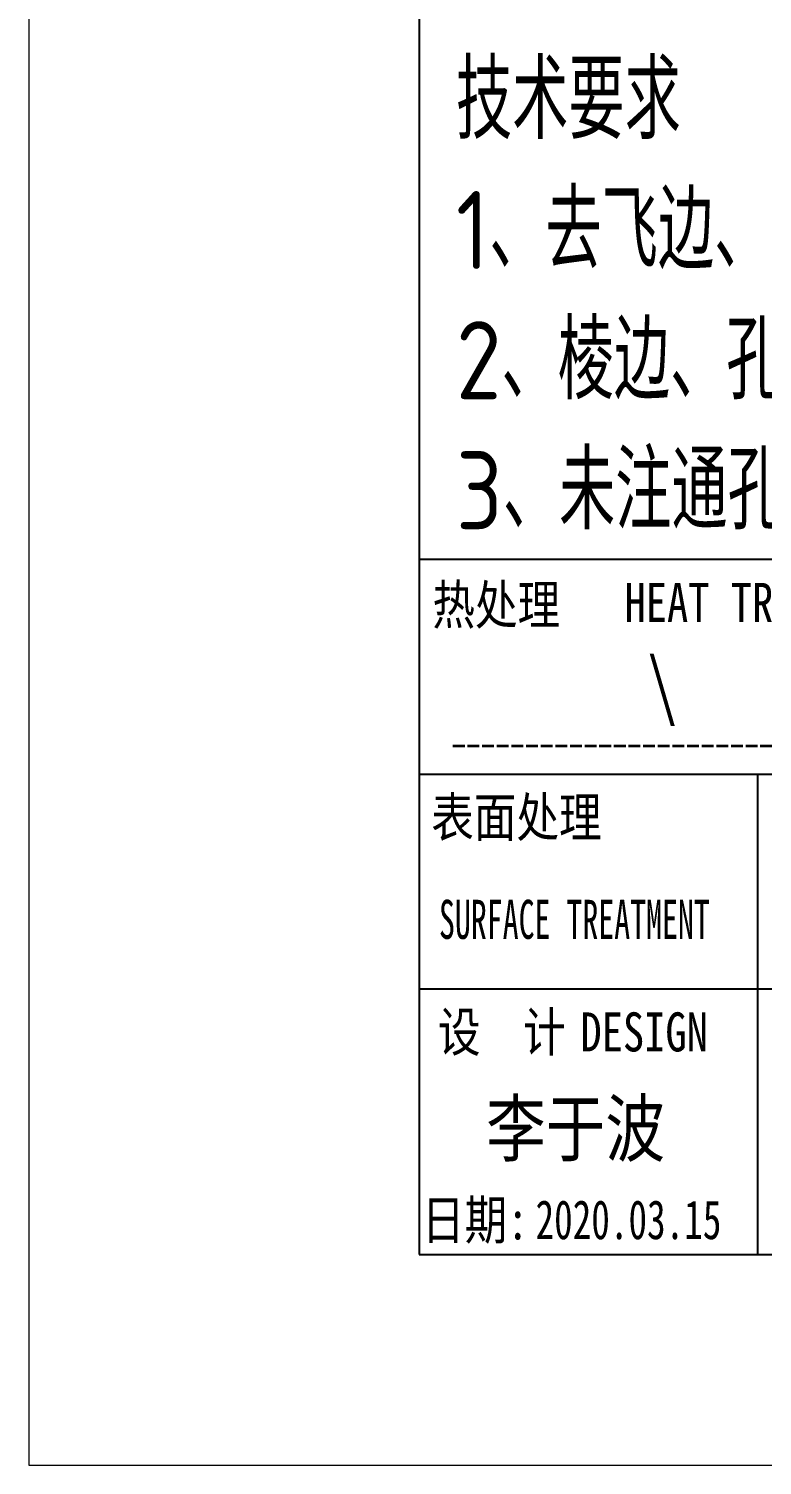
# Model space of a CAD drawing. Header units: millimetres. Extents: x 1333 to 190452, y -42879 to -5704.
# Drawn here: x 185078.9 to 185172.9, y -22831 to -22647 of the extents above; entities that cross this region are included whole.
import ezdxf
from ezdxf.enums import TextEntityAlignment as Align

# ---------------------------------------------------------------- set-up
doc = ezdxf.new("R2010")
doc.units = ezdxf.units.MM
doc.header["$LTSCALE"] = 0.5
doc.linetypes.add('AM_ISO02W050x2', pattern=[3.75, 3, -0.75])
doc.layers.add('图\\M+19E79\\M+195B6\\M+18E9A', color=7, linetype='Continuous')
for name, color, linetype, lineweight in [('图框', 7, 'Continuous', 18), ('标注线', 3, 'Continuous', 18), ('热处理', 7, 'Continuous', 20), ('粗虚线', 6, 'AM_ISO02W050x2', 35)]:
    doc.layers.add(name, color=color, linetype=linetype, lineweight=lineweight)
doc.layers.add('打印-禁用', color=7, linetype='Continuous', lineweight=15, plot=False)
doc.styles.add('国标', font='simfang.ttf', dxfattribs={"width": 0.8})
doc.styles.add('机械长仿宋', font='gbenor.shx', dxfattribs={"height": 1, "bigfont": 'gbcbig.shx'})

# ---------------------------------------------------------------- blocks, each defined once
blk = doc.blocks.new('GZDEH零件A4图框V01版')
at = {"layer": '图\\M+19E79\\M+195B6\\M+18E9A', "linetype": 'Continuous'}
for p, q in [((25, 292), (25, 13.5)), ((25, 13.5), (205, 13.5))]:
    blk.add_line(p, q, dxfattribs=at)
at = {"layer": '图\\M+19E79\\M+195B6\\M+18E9A', "color": 9}
for p, q in [((205, 58), (25, 58)), ((25, 44.25), (205, 44.25)), ((46.68, 44.25), (46.68, 30.5)), ((25, 30.5), (205, 30.5)), ((46.68, 30.5), (46.68, 13.5)), ((46.68, 30.5), (46.68, 13.5))]:
    blk.add_line(p, q, dxfattribs=at)
at = {"layer": '打印-禁用', "linetype": 'Continuous'}
for p, q in [((0, 297), (0, 0)), ((0, 0), (210, 0))]:
    blk.add_line(p, q, dxfattribs=at)
at = {"layer": '图\\M+19E79\\M+195B6\\M+18E9A', "color": 9, "style": '国标'}
for s, width, p in [('热处理', 0.8, (25.859, 53.855)), ('表面处理', 0.8, (25.784, 40.253)), ('SURFACE TREATMENT', 0.6, (26.278, 33.709)), (' DESIGN', 0.8, (33.978, 26.501))]:
    blk.add_text(s, height=2.5, dxfattribs=dict(at, width=width)).set_placement(p)
at = {"layer": '图\\M+19E79\\M+195B6\\M+18E9A', "color": 9, "style": '国标', "width": 0.8}
for s, p in [('HEAT TREAT', (44.964, 54.005)), ('设  计', (30.303, 26.501)), ('日期:', (28.597, 14.462))]:
    blk.add_text(s, height=2.5, dxfattribs=at).set_placement(p, align=Align.CENTER)
blk = doc.blocks.new('DEH A4')
at = {"layer": '图框'}
blk.add_blockref('GZDEH零件A4图框V01版', (0, 0), dxfattribs=at)

msp = doc.modelspace()

# ---------------------------------------------------------------- linework, layer by layer
at = {"layer": '粗虚线'}
msp.add_line((185133.296, -22738.862), (185189.018, -22738.862), dxfattribs=at)

# ---------------------------------------------------------------- block references
at = {"layer": '图框', "xscale": 2, "yscale": 2, "zscale": 2}
msp.add_blockref('DEH A4', (185078.947, -22831.005), dxfattribs=at)

# ---------------------------------------------------------------- texts
at = {"layer": '图\\M+19E79\\M+195B6\\M+18E9A', "color": 3, "style": '国标'}
for s, height, width, p in [('李于波', 7, 0.8, (185137.543, -22791.372)), ('2020.03.15', 5, 0.7, (185143.873, -22802.045))]:
    msp.add_text(s, height=height, dxfattribs=dict(at, width=width)).set_placement(p)
at = {"layer": '标注线', "color": 2, "insert": (185133.688, -22711.151), "char_height": 10, "width": 229.64922, "attachment_point": 7, "style": '机械长仿宋'}
msp.add_mtext('\\A2;技术要求\\P1、去飞边、毛刺；\\P2、棱边、孔口倒角C0.5；\\P3、未注通孔表面粗糙度Ra12.5。', dxfattribs=at)
at = {"layer": '热处理', "color": 3, "style": '国标', "width": 0.8}
msp.add_text('\\', height=7, dxfattribs=at).set_placement((185160.106, -22734.613), align=Align.CENTER)

doc.saveas('drawing.dxf')
